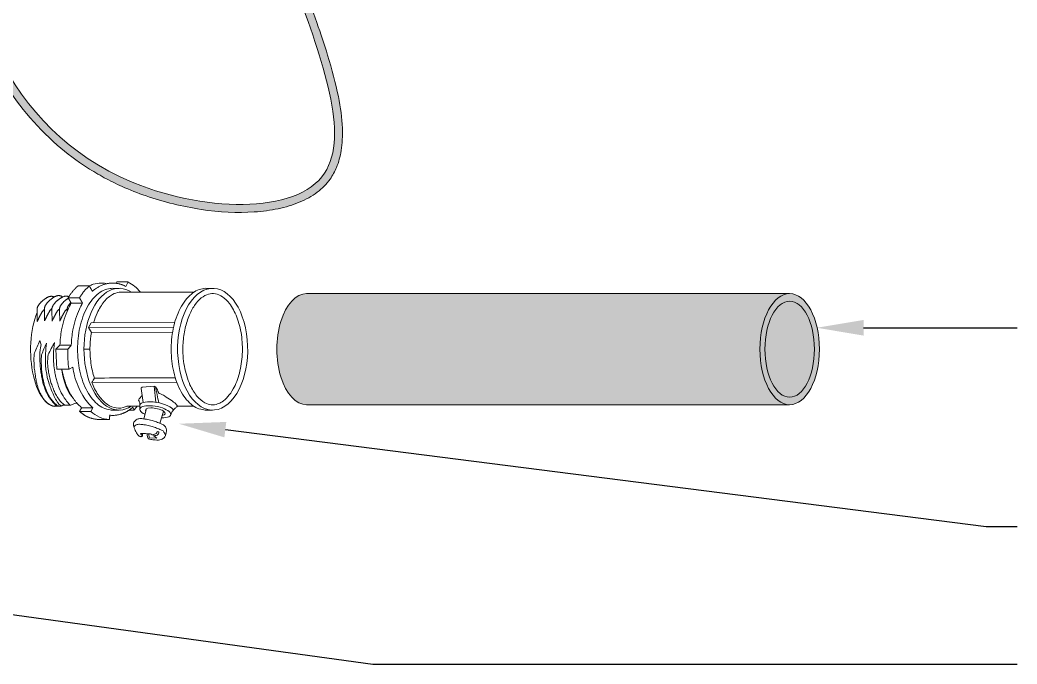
# Model space of a CAD drawing. Header units: metres. Extents: x 81 to 650, y -25 to 177.
# Drawn here: x 243.2 to 260.24, y 54.08 to 65.09 of the extents above; entities that cross this region are included whole.
import ezdxf

# ---------------------------------------------------------------- set-up
doc = ezdxf.new("R2010")
doc.units = ezdxf.units.M

msp = doc.modelspace()

# ---------------------------------------------------------------- hatches: boundary and pattern name
at = {"lineweight": 0, "transparency": 33554687}
h = msp.add_hatch(color=254, dxfattribs=at)
edge = h.paths.add_edge_path()
edge.add_line((242.416, 74.545), (242.416, 74.406))
edge.add_spline(control_points=[(242.416, 74.406), (242.539, 74.379), (242.662, 74.352), (243.012, 74.267), (243.234, 74.202), (243.534, 74.075), (243.625, 74.03), (243.798, 73.928), (243.881, 73.871), (244.007, 73.766), (244.053, 73.723), (244.212, 73.562), (244.313, 73.428), (244.441, 73.203), (244.482, 73.118), (244.53, 72.987), (244.544, 72.944), (244.567, 72.856), (244.577, 72.813), (244.598, 72.686), (244.603, 72.601), (244.599, 72.363), (244.573, 72.206), (244.483, 71.889), (244.419, 71.728), (244.276, 71.426), (244.2, 71.284), (244.037, 71.003), (243.951, 70.863), (243.8, 70.62), (243.734, 70.518), (243.586, 70.285), (243.503, 70.157), (243.223, 69.717), (243.032, 69.408), (242.69, 68.78), (242.54, 68.459), (242.38, 67.99), (242.34, 67.855), (242.273, 67.579), (242.246, 67.438), (242.205, 67.137), (242.192, 66.976), (242.172, 66.357), (242.224, 65.886), (242.459, 64.963), (242.642, 64.511), (243.141, 63.671), (243.457, 63.283), (244, 62.811), (244.173, 62.681), (244.45, 62.503), (244.545, 62.447), (244.742, 62.341), (244.843, 62.291), (245.079, 62.185), (245.217, 62.131), (245.664, 61.977), (245.983, 61.899), (246.611, 61.805), (246.92, 61.789), (247.348, 61.818), (247.484, 61.836), (247.742, 61.89), (247.863, 61.926), (248.088, 62.02), (248.191, 62.077), (248.325, 62.178), (248.364, 62.213), (248.438, 62.287), (248.472, 62.327), (248.546, 62.432), (248.582, 62.499), (248.649, 62.66), (248.675, 62.756), (248.711, 62.979), (248.717, 63.108), (248.705, 63.413), (248.68, 63.593), (248.598, 64.006), (248.534, 64.243), (248.349, 64.843), (248.217, 65.212), (248.037, 65.728)], knot_values=[0, 0, 0, 0, 9.073058, 9.073058, 26.445674, 26.445674, 34.452528, 34.452528, 42.459381, 42.459381, 47.357131, 47.357131, 59.948057, 59.948057, 67.348559, 67.348559, 71.04881, 71.04881, 74.749062, 74.749062, 81.853357, 81.853357, 94.734507, 94.734507, 107.615657, 107.615657, 118.968472, 118.968472, 130.321286, 130.321286, 138.838167, 138.838167, 149.704568, 149.704568, 176.04717, 176.04717, 202.389771, 202.389771, 212.8189, 212.8189, 223.248028, 223.248028, 234.722865, 234.722865, 267.174922, 267.174922, 299.626979, 299.626979, 332.079036, 332.079036, 345.755289, 345.755289, 352.593416, 352.593416, 359.431543, 359.431543, 368.198238, 368.198238, 387.499748, 387.499748, 406.801259, 406.801259, 416.297185, 416.297185, 425.793111, 425.793111, 435.289037, 435.289037, 439.705886, 439.705886, 444.122735, 444.122735, 450.603882, 450.603882, 458.901649, 458.901649, 469.046633, 469.046633, 481.878061, 481.878061, 497.482889, 497.482889, 520.282603, 520.282603, 520.282603, 520.282603], degree=3, periodic=0)
edge.add_line((248.037, 65.728), (247.958, 65.534))
edge.add_spline(control_points=[(247.958, 65.534), (248.407, 64.28), (249.349, 61.653), (243.369, 61.971), (241.506, 67.18), (243.799, 70.238), (245.081, 72.55), (244.01, 74.195), (242.998, 74.417), (242.416, 74.545)], knot_values=[0, 0, 0, 0, 77.75285, 162.897003, 304.118311, 392.285258, 446.709784, 478.230016, 520.99204, 520.99204, 520.99204, 520.99204], degree=3, periodic=0)
h = msp.add_hatch(color=8, dxfattribs=at)
h.dxf.hatch_style = 1
edge = h.paths.add_edge_path()
edge.add_ellipse((256.356, 59.464), major_axis=(0, 0.95), ratio=0.535366, start_angle=0, end_angle=180, ccw=False)
edge.add_line((256.356, 60.414), (248.101, 60.414))
edge.add_ellipse((248.101, 59.464), major_axis=(0, 0.95), ratio=0.535367, start_angle=0, end_angle=180)
edge.add_line((248.101, 58.514), (256.356, 58.514))
h = msp.add_hatch(color=8, dxfattribs=at)
h.dxf.hatch_style = 1
edge = h.paths.add_edge_path()
edge.add_ellipse((256.356, 59.464), major_axis=(0, 0.95), ratio=0.535367, start_angle=180, end_angle=360)
edge.add_ellipse((256.356, 59.464), major_axis=(0, -0.95), ratio=0.535366, start_angle=180, end_angle=360)

# ---------------------------------------------------------------- linework, layer by layer
at = {"lineweight": 0}
for p, q in [((244.845, 60.589), (244.858, 60.612)), ((244.858, 60.612), (245.052, 60.612)), ((245.052, 60.612), (245.009, 60.537)), ((243.634, 60.326), (243.629, 60.323)), ((243.638, 60.329), (243.634, 60.326)), ((243.643, 60.332), (243.638, 60.329)), ((243.647, 60.335), (243.643, 60.332)), ((243.652, 60.338), (243.647, 60.335)), ((243.656, 60.341), (243.652, 60.338)), ((243.661, 60.344), (243.656, 60.341)), ((243.666, 60.347), (243.661, 60.344)), ((243.671, 60.349), (243.666, 60.347)), ((243.676, 60.352), (243.671, 60.349)), ((243.681, 60.354), (243.676, 60.352)), ((243.686, 60.356), (243.681, 60.354)), ((243.69, 60.358), (243.686, 60.356)), ((243.696, 60.36), (243.69, 60.358)), ((243.702, 60.362), (243.696, 60.36)), ((243.707, 60.363), (243.702, 60.362)), ((243.712, 60.365), (243.707, 60.363)), ((243.718, 60.366), (243.712, 60.365)), ((243.722, 60.366), (243.718, 60.366)), ((243.729, 60.367), (243.722, 60.366)), ((243.734, 60.367), (243.729, 60.367)), ((243.74, 60.367), (243.734, 60.367)), ((243.744, 60.326), (243.738, 60.322)), ((243.745, 60.367), (243.74, 60.367)), ((243.747, 60.328), (243.744, 60.326)), ((243.752, 60.366), (243.745, 60.367)), ((243.752, 60.332), (243.747, 60.328)), ((243.756, 60.366), (243.752, 60.366)), ((243.756, 60.335), (243.752, 60.332)), ((243.762, 60.365), (243.756, 60.366)), ((243.761, 60.338), (243.756, 60.335)), ((243.765, 60.342), (243.761, 60.338)), ((243.767, 60.364), (243.762, 60.365)), ((243.77, 60.345), (243.765, 60.342)), ((243.772, 60.362), (243.767, 60.364)), ((243.774, 60.348), (243.77, 60.345)), ((243.777, 60.359), (243.772, 60.362)), ((243.779, 60.351), (243.774, 60.348)), ((243.782, 60.357), (243.777, 60.359)), ((243.784, 60.354), (243.779, 60.351)), ((243.785, 60.355), (243.782, 60.357)), ((243.788, 60.357), (243.784, 60.354)), ((243.793, 60.359), (243.788, 60.357)), ((243.798, 60.362), (243.793, 60.359)), ((243.803, 60.364), (243.798, 60.362)), ((243.808, 60.366), (243.803, 60.364)), ((243.813, 60.369), (243.808, 60.366)), ((243.817, 60.37), (243.813, 60.369)), ((243.823, 60.372), (243.817, 60.37)), ((243.829, 60.374), (243.823, 60.372)), ((243.834, 60.376), (243.829, 60.374)), ((243.839, 60.377), (243.834, 60.376)), ((243.845, 60.378), (243.839, 60.377)), ((243.849, 60.379), (243.845, 60.378)), ((243.856, 60.38), (243.849, 60.379)), ((243.861, 60.38), (243.856, 60.38)), ((243.867, 60.38), (243.861, 60.38)), ((243.872, 60.38), (243.867, 60.38)), ((243.879, 60.379), (243.872, 60.38)), ((243.882, 60.325), (243.877, 60.322)), ((243.883, 60.378), (243.879, 60.379)), ((243.886, 60.328), (243.882, 60.325)), ((243.889, 60.377), (243.883, 60.378)), ((243.891, 60.331), (243.886, 60.328)), ((243.894, 60.376), (243.889, 60.377)), ((243.895, 60.334), (243.891, 60.331)), ((243.9, 60.374), (243.894, 60.376)), ((243.9, 60.338), (243.895, 60.334)), ((243.904, 60.372), (243.9, 60.374)), ((243.904, 60.341), (243.9, 60.338)), ((243.909, 60.369), (243.904, 60.372)), ((243.909, 60.344), (243.904, 60.341)), ((243.931, 60.355), (243.909, 60.369)), ((243.914, 60.346), (243.909, 60.344)), ((243.918, 60.349), (243.914, 60.346)), ((243.923, 60.352), (243.918, 60.349)), ((243.928, 60.354), (243.923, 60.352)), ((243.933, 60.356), (243.928, 60.354)), ((243.938, 60.358), (243.933, 60.356)), ((243.943, 60.36), (243.938, 60.358)), ((243.949, 60.362), (243.943, 60.36)), ((243.954, 60.364), (243.949, 60.362)), ((243.959, 60.366), (243.954, 60.364)), ((243.965, 60.367), (243.959, 60.366)), ((243.97, 60.368), (243.965, 60.367)), ((243.974, 60.369), (243.97, 60.368)), ((243.981, 60.369), (243.974, 60.369)), ((243.987, 60.37), (243.981, 60.369)), ((243.992, 60.37), (243.987, 60.37)), ((243.998, 60.369), (243.992, 60.37)), ((244.005, 60.369), (243.998, 60.369)), ((244.009, 60.368), (244.005, 60.369)), ((244.012, 60.324), (244.008, 60.321)), ((244.014, 60.367), (244.009, 60.368)), ((244.017, 60.328), (244.012, 60.324)), ((244.02, 60.366), (244.014, 60.367)), ((244.021, 60.331), (244.017, 60.328)), ((244.025, 60.364), (244.02, 60.366)), ((244.026, 60.334), (244.021, 60.331)), ((244.03, 60.362), (244.025, 60.364)), ((244.22, 60.34), (244.026, 60.34)), ((244.028, 60.336), (244.026, 60.334)), ((244.034, 60.359), (244.03, 60.362)), ((244.036, 60.358), (244.034, 60.359)), ((245.252, 60.437), (245.256, 60.444)), ((243.496, 60.154), (243.495, 60.148)), ((243.497, 60.165), (243.496, 60.159)), ((243.496, 60.159), (243.496, 60.154)), ((243.498, 60.17), (243.497, 60.165)), ((243.5, 60.177), (243.498, 60.17)), ((243.501, 60.181), (243.5, 60.177)), ((243.503, 60.186), (243.501, 60.181)), ((243.506, 60.191), (243.503, 60.186)), ((243.508, 60.196), (243.506, 60.191)), ((243.512, 60.202), (243.508, 60.196)), ((243.514, 60.206), (243.512, 60.202)), ((243.517, 60.21), (243.514, 60.206)), ((243.52, 60.215), (243.517, 60.21)), ((243.523, 60.219), (243.52, 60.215)), ((243.526, 60.224), (243.523, 60.219)), ((243.529, 60.228), (243.526, 60.224)), ((243.532, 60.233), (243.529, 60.228)), ((243.536, 60.237), (243.532, 60.233)), ((243.539, 60.242), (243.536, 60.237)), ((243.543, 60.246), (243.539, 60.242)), ((243.546, 60.25), (243.543, 60.246)), ((243.55, 60.254), (243.546, 60.25)), ((243.553, 60.258), (243.55, 60.254)), ((243.557, 60.263), (243.553, 60.258)), ((243.561, 60.267), (243.557, 60.263)), ((243.565, 60.27), (243.561, 60.267)), ((243.569, 60.274), (243.565, 60.27)), ((243.573, 60.278), (243.569, 60.274)), ((243.575, 60.28), (243.573, 60.278)), ((243.581, 60.286), (243.575, 60.28)), ((243.585, 60.289), (243.581, 60.286)), ((243.589, 60.293), (243.585, 60.289)), ((243.594, 60.296), (243.589, 60.293)), ((243.598, 60.299), (243.594, 60.296)), ((243.602, 60.303), (243.598, 60.299)), ((243.607, 60.306), (243.602, 60.303)), ((243.611, 60.309), (243.607, 60.306)), ((243.617, 60.313), (243.611, 60.309)), ((243.62, 60.316), (243.617, 60.313)), ((243.625, 60.319), (243.62, 60.316)), ((243.623, 60.166), (243.622, 60.161)), ((243.622, 60.161), (243.622, 60.155)), ((243.622, 60.155), (243.622, 60.15)), ((243.624, 60.177), (243.623, 60.172)), ((243.623, 60.172), (243.623, 60.166)), ((243.625, 60.183), (243.624, 60.177)), ((243.629, 60.323), (243.625, 60.319)), ((243.627, 60.19), (243.625, 60.183)), ((243.629, 60.193), (243.627, 60.19)), ((243.631, 60.198), (243.629, 60.193)), ((243.633, 60.203), (243.631, 60.198)), ((243.635, 60.208), (243.633, 60.203)), ((243.639, 60.215), (243.635, 60.208)), ((243.641, 60.218), (243.639, 60.215)), ((243.644, 60.223), (243.641, 60.218)), ((243.647, 60.227), (243.644, 60.223)), ((243.65, 60.232), (243.647, 60.227)), ((243.653, 60.236), (243.65, 60.232)), ((243.656, 60.241), (243.653, 60.236)), ((243.659, 60.245), (243.656, 60.241)), ((243.663, 60.25), (243.659, 60.245)), ((243.666, 60.254), (243.663, 60.25)), ((243.67, 60.258), (243.666, 60.254)), ((243.673, 60.263), (243.67, 60.258)), ((243.677, 60.267), (243.673, 60.263)), ((243.681, 60.271), (243.677, 60.267)), ((243.684, 60.275), (243.681, 60.271)), ((243.688, 60.279), (243.684, 60.275)), ((243.692, 60.283), (243.688, 60.279)), ((243.696, 60.287), (243.692, 60.283)), ((243.7, 60.291), (243.696, 60.287)), ((243.702, 60.293), (243.7, 60.291)), ((243.708, 60.298), (243.702, 60.293)), ((243.712, 60.302), (243.708, 60.298)), ((243.716, 60.305), (243.712, 60.302)), ((243.721, 60.308), (243.716, 60.305)), ((243.725, 60.312), (243.721, 60.308)), ((243.73, 60.315), (243.725, 60.312)), ((243.734, 60.319), (243.73, 60.315)), ((243.738, 60.322), (243.734, 60.319)), ((243.741, 60.151), (243.745, 60.155)), ((243.745, 60.155), (243.748, 60.157)), ((243.749, 60.162), (243.748, 60.156)), ((243.748, 60.156), (243.748, 60.151)), ((243.75, 60.167), (243.749, 60.162)), ((243.751, 60.172), (243.75, 60.167)), ((243.753, 60.18), (243.751, 60.172)), ((243.754, 60.183), (243.753, 60.18)), ((243.756, 60.188), (243.754, 60.183)), ((243.758, 60.193), (243.756, 60.188)), ((243.761, 60.198), (243.758, 60.193)), ((243.764, 60.204), (243.761, 60.198)), ((243.766, 60.208), (243.764, 60.204)), ((243.769, 60.212), (243.766, 60.208)), ((243.772, 60.217), (243.769, 60.212)), ((243.775, 60.222), (243.772, 60.217)), ((243.778, 60.226), (243.775, 60.222)), ((243.782, 60.231), (243.778, 60.226)), ((243.785, 60.235), (243.782, 60.231)), ((243.788, 60.24), (243.785, 60.235)), ((243.792, 60.244), (243.788, 60.24)), ((243.795, 60.248), (243.792, 60.244)), ((243.799, 60.252), (243.795, 60.248)), ((243.802, 60.257), (243.799, 60.252)), ((243.806, 60.261), (243.802, 60.257)), ((243.81, 60.265), (243.806, 60.261)), ((243.813, 60.269), (243.81, 60.265)), ((243.817, 60.273), (243.813, 60.269)), ((243.821, 60.277), (243.817, 60.273)), ((243.825, 60.28), (243.821, 60.277)), ((243.828, 60.283), (243.825, 60.28)), ((243.833, 60.288), (243.828, 60.283)), ((243.838, 60.291), (243.833, 60.288)), ((243.842, 60.295), (243.838, 60.291)), ((243.846, 60.298), (243.842, 60.295)), ((243.851, 60.302), (243.846, 60.298)), ((243.855, 60.305), (243.851, 60.302)), ((243.859, 60.308), (243.855, 60.305)), ((243.864, 60.312), (243.859, 60.308)), ((243.869, 60.316), (243.864, 60.312)), ((243.873, 60.318), (243.869, 60.316)), ((243.877, 60.322), (243.873, 60.318)), ((243.879, 60.156), (243.878, 60.15)), ((243.88, 60.161), (243.879, 60.156)), ((243.882, 60.172), (243.88, 60.167)), ((243.88, 60.167), (243.88, 60.161)), ((243.883, 60.179), (243.882, 60.172)), ((243.885, 60.183), (243.883, 60.179)), ((243.887, 60.188), (243.885, 60.183)), ((243.889, 60.193), (243.887, 60.188)), ((243.891, 60.198), (243.889, 60.193)), ((243.895, 60.204), (243.891, 60.198)), ((243.897, 60.207), (243.895, 60.204)), ((243.9, 60.212), (243.897, 60.207)), ((243.903, 60.217), (243.9, 60.212)), ((243.906, 60.221), (243.903, 60.217)), ((243.909, 60.226), (243.906, 60.221)), ((243.912, 60.23), (243.909, 60.226)), ((243.916, 60.235), (243.912, 60.23)), ((243.919, 60.239), (243.916, 60.235)), ((243.922, 60.243), (243.919, 60.239)), ((243.926, 60.248), (243.922, 60.243)), ((243.929, 60.252), (243.926, 60.248)), ((243.933, 60.256), (243.929, 60.252)), ((243.937, 60.26), (243.933, 60.256)), ((243.94, 60.264), (243.937, 60.26)), ((243.944, 60.268), (243.94, 60.264)), ((243.948, 60.272), (243.944, 60.268)), ((243.952, 60.276), (243.948, 60.272)), ((243.956, 60.28), (243.952, 60.276)), ((243.958, 60.282), (243.956, 60.28)), ((243.964, 60.287), (243.958, 60.282)), ((243.968, 60.291), (243.964, 60.287)), ((243.973, 60.294), (243.968, 60.291)), ((243.977, 60.298), (243.973, 60.294)), ((243.981, 60.301), (243.977, 60.298)), ((243.986, 60.305), (243.981, 60.301)), ((243.99, 60.308), (243.986, 60.305)), ((243.995, 60.311), (243.99, 60.308)), ((244, 60.315), (243.995, 60.311)), ((244.003, 60.318), (244, 60.315)), ((244.008, 60.321), (244.003, 60.318)), ((243.495, 60.132), (243.494, 60.126)), ((243.494, 60.126), (243.494, 60.121)), ((243.494, 60.121), (243.497, 59.939)), ((243.495, 60.148), (243.495, 60.143)), ((243.495, 60.143), (243.495, 60.137)), ((243.495, 60.137), (243.495, 60.132)), ((243.516, 59.977), (243.519, 59.984)), ((243.519, 59.984), (243.521, 59.988)), ((243.521, 59.988), (243.523, 59.994)), ((243.523, 59.994), (243.526, 59.999)), ((243.526, 59.999), (243.529, 60.005)), ((243.529, 60.005), (243.531, 60.01)), ((243.531, 60.01), (243.534, 60.016)), ((243.534, 60.016), (243.536, 60.02)), ((243.536, 60.02), (243.54, 60.027)), ((243.54, 60.027), (243.543, 60.032)), ((243.543, 60.032), (243.546, 60.037)), ((243.546, 60.037), (243.548, 60.043)), ((243.548, 60.043), (243.551, 60.048)), ((243.551, 60.048), (243.554, 60.053)), ((243.554, 60.053), (243.558, 60.06)), ((243.558, 60.06), (243.56, 60.064)), ((243.56, 60.064), (243.563, 60.07)), ((243.563, 60.07), (243.566, 60.075)), ((243.566, 60.075), (243.569, 60.08)), ((243.569, 60.08), (243.572, 60.086)), ((243.572, 60.086), (243.575, 60.091)), ((243.575, 60.091), (243.578, 60.096)), ((243.578, 60.096), (243.582, 60.101)), ((243.582, 60.101), (243.585, 60.106)), ((243.585, 60.106), (243.588, 60.11)), ((243.588, 60.11), (243.592, 60.116)), ((243.592, 60.116), (243.596, 60.121)), ((243.596, 60.121), (243.6, 60.125)), ((243.6, 60.125), (243.605, 60.13)), ((243.605, 60.13), (243.608, 60.133)), ((243.608, 60.133), (243.614, 60.138)), ((243.614, 60.138), (243.618, 60.142)), ((243.618, 60.142), (243.622, 60.145)), ((243.622, 60.15), (243.622, 60.144)), ((243.622, 60.144), (243.622, 60.139)), ((243.622, 60.139), (243.622, 60.133)), ((243.622, 60.133), (243.624, 59.951)), ((243.638, 59.979), (243.64, 59.984)), ((243.64, 59.984), (243.643, 59.99)), ((243.643, 59.99), (243.646, 59.996)), ((243.646, 59.996), (243.648, 60.001)), ((243.648, 60.001), (243.651, 60.006)), ((243.651, 60.006), (243.653, 60.012)), ((243.653, 60.012), (243.656, 60.017)), ((243.656, 60.017), (243.659, 60.023)), ((243.659, 60.023), (243.661, 60.028)), ((243.661, 60.028), (243.663, 60.032)), ((243.663, 60.032), (243.667, 60.039)), ((243.667, 60.039), (243.67, 60.044)), ((243.67, 60.044), (243.673, 60.05)), ((243.673, 60.05), (243.676, 60.055)), ((243.676, 60.055), (243.679, 60.061)), ((243.679, 60.061), (243.682, 60.066)), ((243.682, 60.066), (243.685, 60.073)), ((243.685, 60.073), (243.687, 60.077)), ((243.687, 60.077), (243.69, 60.082)), ((243.69, 60.082), (243.693, 60.087)), ((243.693, 60.087), (243.696, 60.093)), ((243.696, 60.093), (243.699, 60.098)), ((243.699, 60.098), (243.702, 60.103)), ((243.702, 60.103), (243.706, 60.109)), ((243.706, 60.109), (243.709, 60.114)), ((243.709, 60.114), (243.712, 60.119)), ((243.712, 60.119), (243.715, 60.122)), ((243.715, 60.122), (243.72, 60.129)), ((243.72, 60.129), (243.724, 60.133)), ((243.724, 60.133), (243.728, 60.138)), ((243.728, 60.138), (243.732, 60.142)), ((243.732, 60.142), (243.735, 60.145)), ((243.735, 60.145), (243.741, 60.151)), ((243.748, 60.151), (243.747, 60.145)), ((243.747, 60.145), (243.747, 60.14)), ((243.747, 60.14), (243.747, 60.134)), ((243.747, 60.134), (243.747, 60.129)), ((243.747, 60.129), (243.747, 60.123)), ((243.747, 60.123), (243.75, 59.941)), ((243.768, 59.979), (243.771, 59.986)), ((243.771, 59.986), (243.773, 59.99)), ((243.773, 59.99), (243.776, 59.996)), ((243.776, 59.996), (243.779, 60.002)), ((243.779, 60.002), (243.781, 60.007)), ((243.781, 60.007), (243.784, 60.013)), ((243.784, 60.013), (243.787, 60.018)), ((243.787, 60.018), (243.789, 60.022)), ((243.789, 60.022), (243.792, 60.029)), ((243.792, 60.029), (243.795, 60.034)), ((243.795, 60.034), (243.798, 60.04)), ((243.798, 60.04), (243.801, 60.045)), ((243.801, 60.045), (243.804, 60.05)), ((243.804, 60.05), (243.807, 60.056)), ((243.807, 60.056), (243.811, 60.063)), ((243.811, 60.063), (243.813, 60.066)), ((243.813, 60.066), (243.816, 60.072)), ((243.816, 60.072), (243.819, 60.077)), ((243.819, 60.077), (243.822, 60.083)), ((243.822, 60.083), (243.825, 60.088)), ((243.825, 60.088), (243.828, 60.093)), ((243.828, 60.093), (243.831, 60.098)), ((243.831, 60.098), (243.834, 60.103)), ((243.834, 60.103), (243.838, 60.109)), ((243.838, 60.109), (243.84, 60.112)), ((243.84, 60.112), (243.845, 60.118)), ((243.845, 60.118), (243.849, 60.123)), ((243.849, 60.123), (243.853, 60.128)), ((243.853, 60.128), (243.857, 60.132)), ((243.857, 60.132), (243.86, 60.135)), ((243.86, 60.135), (243.866, 60.14)), ((243.866, 60.14), (243.871, 60.144)), ((243.871, 60.144), (243.876, 60.148)), ((243.876, 60.148), (243.878, 60.15)), ((243.878, 60.15), (243.878, 60.145)), ((243.878, 60.145), (243.878, 60.139)), ((243.878, 60.139), (243.878, 60.134)), ((243.878, 60.134), (243.878, 60.128)), ((243.878, 60.128), (243.878, 60.123)), ((243.878, 60.123), (243.881, 59.94)), ((243.899, 59.979), (243.902, 59.986)), ((243.902, 59.986), (243.904, 59.99)), ((243.904, 59.99), (243.907, 59.996)), ((243.907, 59.996), (243.909, 60.001)), ((243.909, 60.001), (243.912, 60.007)), ((243.912, 60.007), (243.915, 60.012)), ((243.915, 60.012), (243.917, 60.018)), ((243.917, 60.018), (243.919, 60.022)), ((243.919, 60.022), (243.923, 60.028)), ((243.923, 60.028), (243.926, 60.034)), ((243.926, 60.034), (243.929, 60.039)), ((243.929, 60.039), (243.932, 60.045)), ((243.932, 60.045), (243.935, 60.05)), ((243.935, 60.05), (243.938, 60.055)), ((243.938, 60.055), (243.941, 60.062)), ((243.941, 60.062), (243.944, 60.066)), ((243.944, 60.066), (243.946, 60.071)), ((243.946, 60.071), (243.949, 60.077)), ((243.949, 60.077), (243.952, 60.082)), ((243.952, 60.082), (243.955, 60.087)), ((243.955, 60.087), (243.959, 60.093)), ((243.959, 60.093), (243.962, 60.098)), ((243.962, 60.098), (243.965, 60.103)), ((243.965, 60.103), (243.968, 60.108)), ((243.968, 60.108), (243.971, 60.112)), ((243.971, 60.112), (243.976, 60.118)), ((243.976, 60.118), (243.98, 60.123)), ((243.98, 60.123), (243.984, 60.127)), ((243.984, 60.127), (243.988, 60.132)), ((243.988, 60.132), (243.991, 60.135)), ((243.991, 60.135), (243.997, 60.14)), ((243.997, 60.14), (244.002, 60.144)), ((244.002, 60.144), (244.006, 60.148)), ((244.006, 60.148), (244.011, 60.152)), ((243.497, 59.939), (243.5, 59.944)), ((243.5, 59.944), (243.503, 59.95)), ((243.503, 59.95), (243.505, 59.955)), ((243.505, 59.955), (243.508, 59.961)), ((243.508, 59.961), (243.51, 59.966)), ((243.51, 59.966), (243.513, 59.972)), ((243.513, 59.972), (243.516, 59.977)), ((243.624, 59.951), (243.627, 59.957)), ((243.627, 59.957), (243.63, 59.962)), ((243.63, 59.962), (243.632, 59.968)), ((243.632, 59.968), (243.635, 59.973)), ((243.635, 59.973), (243.638, 59.979)), ((243.75, 59.941), (243.752, 59.946)), ((243.752, 59.946), (243.755, 59.952)), ((243.755, 59.952), (243.758, 59.957)), ((243.758, 59.957), (243.76, 59.963)), ((243.76, 59.963), (243.763, 59.968)), ((243.763, 59.968), (243.766, 59.974)), ((243.766, 59.974), (243.768, 59.979)), ((243.881, 59.94), (243.883, 59.946)), ((243.883, 59.946), (243.886, 59.951)), ((243.886, 59.951), (243.888, 59.957)), ((243.888, 59.957), (243.891, 59.962)), ((243.891, 59.962), (243.894, 59.968)), ((243.894, 59.968), (243.896, 59.973)), ((243.896, 59.973), (243.899, 59.979)), ((244.417, 59.916), (244.371, 59.835)), ((244.371, 59.835), (245.827, 59.842)), ((244.371, 59.835), (244.422, 59.747)), ((245.848, 59.923), (244.417, 59.916)), ((244.422, 59.747), (245.81, 59.753)), ((243.817, 59.466), (243.831, 59.122)), ((244.296, 59.465), (244.399, 59.465)), ((244.041, 59.122), (244.103, 59.157)), ((243.831, 59.122), (244.041, 59.122)), ((244.431, 58.895), (245.881, 58.902)), ((245.272, 58.792), (245.308, 58.554)), ((245.494, 58.83), (245.29, 58.814)), ((245.522, 58.557), (245.494, 58.83)), ((244.256, 58.463), (244.45, 58.463)), ((244.45, 58.463), (244.415, 58.401)), ((245.151, 58.422), (245.13, 58.471)), ((246.175, 58.489), (245.897, 58.489)), ((244.415, 58.401), (244.221, 58.401)), ((245.151, 58.422), (245.066, 58.422)), ((245.366, 58.448), (245.317, 58.272)), ((245.653, 58.406), (245.594, 58.195)), ((245.408, 57.951), (245.407, 58.02)), ((245.542, 57.943), (245.408, 57.951)), ((245.487, 57.982), (245.542, 57.943))]:
    msp.add_line(p, q, dxfattribs=at)
at = {"lineweight": 0, "transparency": 33554687}
for p, q in [((248.101, 60.414), (256.356, 60.414)), ((248.101, 58.514), (256.356, 58.514))]:
    msp.add_line(p, q, dxfattribs=at)
at = {"linetype": 'ByBlock', "lineweight": -2, "transparency": 33554687}
for p, q in [((257.619, 59.83), (259.713, 59.83)), ((259.713, 59.83), (260.242, 59.83)), ((246.712, 58.089), (259.713, 56.433)), ((259.713, 56.433), (260.242, 56.433)), ((241.081, 55.201), (249.232, 54.084)), ((249.232, 54.084), (260.242, 54.084))]:
    msp.add_line(p, q, dxfattribs=at)
at = {"lineweight": 0}
for centre, major_axis, ratio, start_param, end_param in [((244.895, 59.464), (0, 1.04), 0.575694, -0.358891, 3.497565), ((244.75, 60.036), (-0.459, 0.459), 1, 4.605388, 5.014134), ((246.495, 59.464), (0, 1.04), 0.575694, 3.500298, 9.78075), ((245.412, 59.377), (-0.986, 0.986), 1, 0.722408, 0.969226), ((245.291, 58.794), (-0.0137, 0.0137), 1, -0.706281, 0.93444), ((245.497, 58.803), (0.0192, 0.0192), 1, 6.219885, 7.191838), ((245.42, 58.516), (0.144, 0.144), 1, 1.475315, 1.983152), ((244.797, 58.763), (0.347, 0.347), 1, 4.731097, 4.906867), ((244.755, 58.754), (-0.347, 0.347), 1, 1.589505, 2.307136)]:
    msp.add_ellipse(centre, major_axis=major_axis, ratio=ratio, start_param=start_param, end_param=end_param, dxfattribs=at)
at = {"lineweight": 0, "transparency": 33554687}
msp.add_ellipse((248.101, 59.464), major_axis=(0, 0.95), ratio=0.535367, start_param=0, end_param=3.141593, dxfattribs=at)
for major_axis, ratio in [((0, 0.95), 0.535367), ((0, 0.82), 0.515158)]:
    msp.add_ellipse((256.356, 59.464), major_axis=major_axis, ratio=ratio, dxfattribs=at)
at = {"lineweight": 0, "extrusion": (0, 0, -1)}
for centre, major_axis, ratio, start_param, end_param in [((243.813, 59.443), (-0.005, 0.956), 0.448971, 3.032406, 5.460085), ((244.242, 59.395), (-0.004, 0.835), 0.415533, 3.5284, 4.382021), ((245.514, 58.394), (-0.263, 0.049), 0.351645, -0.912294, 4.229293), ((245.538, 58.459), (-0.287, 0.053), 0.322725, 0, 2.991455), ((245.514, 58.394), (-0.168, 0.031), 0.351645, -0.381037, 3.865717)]:
    msp.add_ellipse(centre, major_axis=major_axis, ratio=ratio, start_param=start_param, end_param=end_param, dxfattribs=at)
at = {"lineweight": 0, "transparency": 33554687}
for points, knots in [([(247.958, 65.534), (248.407, 64.28), (249.349, 61.653), (243.369, 61.971), (241.506, 67.18), (243.799, 70.238), (245.081, 72.55), (244.01, 74.195), (242.998, 74.417), (242.416, 74.545)], [0, 0, 0, 0, 1.575355, 3.300466, 6.16176, 7.948116, 9.050815, 9.689448, 10.555852, 10.555852, 10.555852, 10.555852]), ([(248.037, 65.728), (248.217, 65.212), (248.349, 64.843), (248.534, 64.243), (248.598, 64.006), (248.68, 63.593), (248.705, 63.413), (248.717, 63.108), (248.711, 62.979), (248.675, 62.756), (248.649, 62.66), (248.582, 62.499), (248.546, 62.432), (248.472, 62.327), (248.438, 62.287), (248.364, 62.213), (248.325, 62.178), (248.191, 62.077), (248.088, 62.02), (247.863, 61.926), (247.742, 61.89), (247.484, 61.836), (247.348, 61.818), (246.92, 61.789), (246.611, 61.805), (245.983, 61.899), (245.664, 61.977), (245.217, 62.131), (245.079, 62.185), (244.843, 62.291), (244.742, 62.341), (244.545, 62.447), (244.45, 62.503), (244.173, 62.681), (244, 62.811), (243.457, 63.283), (243.141, 63.671), (242.642, 64.511), (242.459, 64.963), (242.224, 65.886), (242.172, 66.357), (242.192, 66.976), (242.205, 67.137), (242.246, 67.438), (242.273, 67.579), (242.34, 67.855), (242.38, 67.99), (242.54, 68.459), (242.69, 68.78), (243.032, 69.408), (243.223, 69.717), (243.503, 70.157), (243.586, 70.285), (243.734, 70.518), (243.8, 70.62), (243.951, 70.863), (244.037, 71.003), (244.2, 71.284), (244.276, 71.426), (244.419, 71.728), (244.483, 71.889), (244.573, 72.206), (244.599, 72.363), (244.603, 72.601), (244.598, 72.686), (244.577, 72.813), (244.567, 72.856), (244.544, 72.944), (244.53, 72.987), (244.482, 73.118), (244.441, 73.203), (244.313, 73.428), (244.212, 73.562), (244.053, 73.723), (244.007, 73.766), (243.881, 73.871), (243.798, 73.928), (243.625, 74.03), (243.534, 74.075), (243.234, 74.202), (243.012, 74.267), (242.662, 74.352), (242.539, 74.379), (242.416, 74.406)], [0, 0, 0, 0, 22.799715, 22.799715, 38.404542, 38.404542, 51.23597, 51.23597, 61.380955, 61.380955, 69.678721, 69.678721, 76.159869, 76.159869, 80.576717, 80.576717, 84.993566, 84.993566, 94.489492, 94.489492, 103.985418, 103.985418, 113.481345, 113.481345, 132.782855, 132.782855, 152.084366, 152.084366, 160.851061, 160.851061, 167.689187, 167.689187, 174.527314, 174.527314, 188.203568, 188.203568, 220.655625, 220.655625, 253.107681, 253.107681, 285.559738, 285.559738, 297.034575, 297.034575, 307.463704, 307.463704, 317.892832, 317.892832, 344.235434, 344.235434, 370.578035, 370.578035, 381.444436, 381.444436, 389.961317, 389.961317, 401.314132, 401.314132, 412.666946, 412.666946, 425.548096, 425.548096, 438.429247, 438.429247, 445.533542, 445.533542, 449.233793, 449.233793, 452.934044, 452.934044, 460.334546, 460.334546, 472.925472, 472.925472, 477.823223, 477.823223, 485.830076, 485.830076, 493.836929, 493.836929, 511.209545, 511.209545, 520.282603, 520.282603, 520.282603, 520.282603])]:
    msp.add_open_spline(points, degree=3, knots=knots, dxfattribs=at)
at = {"lineweight": 0}
for points, weights, degree, knots in [([(245.009, 60.537), (244.956, 60.565), (244.899, 60.583), (244.822, 60.592), (244.804, 60.593), (244.785, 60.593), (244.739, 60.593), (244.693, 60.586), (244.605, 60.56), (244.562, 60.54), (244.493, 60.497), (244.465, 60.477), (244.439, 60.454), (244.422, 60.484), (244.404, 60.514), (244.387, 60.544), (244.322, 60.544), (244.258, 60.544), (244.193, 60.544), (244.126, 60.486), (244.07, 60.417), (244.026, 60.34), (244.044, 60.31), (244.061, 60.28), (244.078, 60.249), (244.143, 60.249), (244.208, 60.249), (244.272, 60.249), (244.255, 60.28), (244.237, 60.31), (244.22, 60.34), (244.264, 60.417), (244.32, 60.486), (244.387, 60.544)], [1, 1, 1, 1, 1, 1, 1, 1, 1, 1, 1, 1, 1, 1, 1, 1, 1, 1, 1, 0.990229198109, 0.990229198109, 1, 1, 1, 1, 1, 1, 1, 1, 1, 1, 0.990229198109, 0.990229198109, 1], 3, [0, 0, 0, 0, 0.219342, 0.219342, 0.288501, 0.288501, 0.288501, 0.460148, 0.460148, 0.631794, 0.631794, 0.75593, 0.75593, 0.75593, 1.75593, 1.75593, 1.75593, 2.75593, 2.75593, 2.75593, 3.098767, 3.098767, 3.098767, 4.098767, 4.098767, 4.098767, 5.098767, 5.098767, 5.098767, 6.098767, 6.098767, 6.098767, 6.441604, 6.441604, 6.441604, 6.441604]), ([(244.895, 60.503), (244.84, 60.503), (244.785, 60.503), (244.186, 60.503), (244.186, 59.463), (244.186, 58.423), (244.785, 58.423), (244.84, 58.423), (244.895, 58.423)], [1, 1, 1, 0.707106781187, 1, 0.707106781187, 1, 1, 1], 2, [0, 0, 0, 1, 1, 2.570796, 2.570796, 4.141593, 4.141593, 5.141593, 5.141593, 5.141593]), ([(246.522, 60.503), (246.454, 60.503), (246.385, 60.503), (245.786, 60.503), (245.786, 59.463), (245.786, 58.423), (246.385, 58.423), (246.44, 58.423), (246.495, 58.423)], [1, 1, 1, 0.707106781187, 1, 0.707106781187, 1, 1, 1], 2, [0, 0, 0, 1, 1, 2.570796, 2.570796, 4.141593, 4.141593, 5.141593, 5.141593, 5.141593]), ([(243.915, 59.122), (243.923, 59.084), (243.932, 59.046), (243.974, 58.886), (244.021, 58.772), (244.13, 58.591), (244.189, 58.519), (244.256, 58.463), (244.244, 58.442), (244.232, 58.422), (244.221, 58.401), (244.307, 58.318), (244.417, 58.27), (244.537, 58.264), (244.602, 58.264), (244.666, 58.264), (244.731, 58.264), (244.733, 58.288), (244.735, 58.312), (244.737, 58.335), (244.765, 58.332), (244.794, 58.332), (244.881, 58.339), (244.939, 58.355), (245.041, 58.403), (245.087, 58.434), (245.13, 58.471)], [1, 1, 1, 1, 1, 1, 1, 1, 1, 1, 1, 0.957542218132, 0.957542218132, 1, 1, 1, 1, 1, 1, 1, 1, 1, 1, 1, 1, 1, 1], 3, [0, 0, 0, 0, 0.112609, 0.112609, 0.485211, 0.485211, 0.798906, 0.798906, 0.798906, 1.798906, 1.798906, 1.798906, 2.516538, 2.516538, 2.516538, 3.516538, 3.516538, 3.516538, 4.516538, 4.516538, 4.516538, 4.623088, 4.623088, 4.841794, 4.841794, 5.041077, 5.041077, 5.041077, 5.041077])]:
    msp.add_rational_spline(points, weights, degree=degree, knots=knots, dxfattribs=at)
for points, knots in [([(244.688, 60.583), (244.675, 60.586), (244.661, 60.588), (244.628, 60.592), (244.61, 60.593), (244.591, 60.593), (244.545, 60.593), (244.499, 60.586), (244.43, 60.565), (244.405, 60.556), (244.381, 60.544)], [6.1617912, 6.1617912, 6.1617912, 6.1617912, 6.2140268, 6.2140268, 6.2831853, 6.2831853, 6.2831853, 6.4548319, 6.4548319, 6.5533193, 6.5533193, 6.5533193, 6.5533193]), ([(246.174, 60.437), (245.748, 60.437), (245.322, 60.437), (244.895, 60.437), (244.859, 60.431), (244.822, 60.419), (244.736, 60.373), (244.687, 60.332), (244.597, 60.224), (244.555, 60.156), (244.497, 60.028), (244.477, 59.974), (244.461, 59.916)], [0, 0, 0, 0, 1, 1, 1, 1.228038, 1.228038, 1.530212, 1.530212, 1.832386, 1.832386, 2.028146, 2.028146, 2.028146, 2.028146]), ([(246.656, 58.565), (246.69, 58.587), (246.724, 58.617), (246.788, 58.69), (246.819, 58.734), (246.89, 58.862), (246.926, 58.954), (246.979, 59.155), (246.996, 59.265), (247.007, 59.488), (247.002, 59.601), (246.97, 59.817), (246.943, 59.92), (246.873, 60.102), (246.83, 60.181), (246.744, 60.292), (246.703, 60.33), (246.622, 60.386), (246.581, 60.402), (246.502, 60.417), (246.463, 60.415), (246.383, 60.392), (246.342, 60.371), (246.261, 60.307), (246.221, 60.263), (246.148, 60.157), (246.115, 60.093), (246.058, 59.951), (246.035, 59.873), (246.002, 59.708), (245.991, 59.621), (245.983, 59.411), (245.991, 59.288), (246.032, 59.057), (246.065, 58.949), (246.142, 58.781), (246.182, 58.715), (246.269, 58.612), (246.315, 58.574), (246.398, 58.529), (246.435, 58.518), (246.508, 58.511), (246.544, 58.516), (246.605, 58.536), (246.63, 58.548), (246.655, 58.564)], [3.500298, 3.500298, 3.500298, 3.500298, 3.722343, 3.722343, 3.944387, 3.944387, 4.284019, 4.284019, 4.623651, 4.623651, 4.963282, 4.963282, 5.302914, 5.302914, 5.642546, 5.642546, 5.910257, 5.910257, 6.177969, 6.177969, 6.44568, 6.44568, 6.713392, 6.713392, 6.981103, 6.981103, 7.248815, 7.248815, 7.516526, 7.516526, 7.784238, 7.784238, 8.153358, 8.153358, 8.522479, 8.522479, 8.824033, 8.824033, 9.125588, 9.125588, 9.371073, 9.371073, 9.616557, 9.616557, 9.78075, 9.78075, 9.78075, 9.78075]), ([(244.078, 60.249), (244.059, 60.218), (244.042, 60.184), (243.975, 60.042), (243.937, 59.92), (243.897, 59.707), (243.888, 59.618), (243.885, 59.532), (243.949, 59.532), (244.014, 59.532), (244.079, 59.532), (244.059, 59.51), (244.039, 59.487), (244.02, 59.465), (243.951, 59.465), (243.883, 59.465), (243.814, 59.465), (243.838, 59.487), (243.861, 59.51), (243.885, 59.532)], [0, 0, 0, 0, 0.120098, 0.120098, 0.4927, 0.4927, 0.741841, 0.741841, 0.741841, 1.741841, 1.741841, 1.741841, 2.741841, 2.741841, 2.741841, 3.741841, 3.741841, 3.741841, 4.741841, 4.741841, 4.741841, 4.741841]), ([(244.009, 60.112), (244.008, 60.116), (244.008, 60.119), (244.008, 60.122), (244.008, 60.124), (244.008, 60.126), (244.008, 60.128), (244.008, 60.129), (244.008, 60.131), (244.008, 60.133), (244.009, 60.135), (244.009, 60.137), (244.009, 60.139), (244.009, 60.141), (244.009, 60.142), (244.009, 60.144), (244.009, 60.146), (244.009, 60.148), (244.009, 60.15), (244.009, 60.152), (244.009, 60.153), (244.01, 60.155), (244.01, 60.157), (244.01, 60.159), (244.01, 60.161), (244.011, 60.163), (244.011, 60.164), (244.011, 60.166), (244.012, 60.168), (244.012, 60.17), (244.012, 60.172), (244.013, 60.174), (244.014, 60.176), (244.014, 60.179), (244.015, 60.18), (244.015, 60.181), (244.015, 60.182), (244.016, 60.184), (244.017, 60.186), (244.017, 60.187), (244.018, 60.189), (244.019, 60.191), (244.02, 60.192), (244.021, 60.194), (244.021, 60.196), (244.022, 60.197), (244.023, 60.199), (244.024, 60.201), (244.026, 60.203), (244.026, 60.205), (244.027, 60.206), (244.028, 60.207), (244.029, 60.208), (244.03, 60.21), (244.03, 60.212), (244.031, 60.213), (244.032, 60.215), (244.033, 60.216), (244.035, 60.218), (244.036, 60.219), (244.037, 60.221), (244.038, 60.222), (244.039, 60.224), (244.04, 60.225), (244.041, 60.227), (244.042, 60.228), (244.043, 60.23), (244.044, 60.231), (244.045, 60.233), (244.046, 60.234), (244.054, 60.243), (244.063, 60.252), (244.072, 60.26), (244.072, 60.26)], [0, 0, 0, 0, 1, 1, 1, 2, 2, 2, 3, 3, 3, 4, 4, 4, 5, 5, 5, 6, 6, 6, 7, 7, 7, 8, 8, 8, 9, 9, 9, 10, 10, 10, 11, 11, 11, 12, 12, 12, 13, 13, 13, 14, 14, 14, 15, 15, 15, 16, 16, 16, 17, 17, 17, 18, 18, 18, 19, 19, 19, 20, 20, 20, 21, 21, 21, 22, 22, 22, 23, 23, 23, 23.474115, 23.479845, 23.479845, 23.479845, 23.479845]), ([(244.272, 60.249), (244.253, 60.218), (244.236, 60.184), (244.169, 60.042), (244.131, 59.92), (244.091, 59.708), (244.082, 59.62), (244.079, 59.532)], [7.0506297, 7.0506297, 7.0506297, 7.0506297, 7.1707275, 7.1707275, 7.54333, 7.54333, 7.7894561, 7.7894561, 7.7894561, 7.7894561]), ([(244.422, 59.747), (244.41, 59.675), (244.402, 59.6), (244.396, 59.424), (244.402, 59.323), (244.428, 59.136), (244.448, 59.05), (244.474, 58.97)], [7.568511, 7.568511, 7.568511, 7.568511, 7.7940553, 7.7940553, 8.0962292, 8.0962292, 8.3727688, 8.3727688, 8.3727688, 8.3727688]), ([(243.918, 58.495), (243.909, 58.492), (243.893, 58.485), (243.869, 58.491), (243.848, 58.496), (243.829, 58.501), (243.814, 58.493), (243.798, 58.484), (243.778, 58.49), (243.756, 58.494), (243.73, 58.504), (243.701, 58.518), (243.667, 58.541), (243.637, 58.572), (243.605, 58.609), (243.584, 58.652), (243.551, 58.707), (243.523, 58.768), (243.499, 58.838), (243.482, 58.907), (243.471, 58.977), (243.459, 59.056), (243.445, 59.139), (243.442, 59.229), (243.439, 59.317), (243.446, 59.372), (243.45, 59.4), (243.481, 59.47), (243.513, 59.54), (243.544, 59.611), (243.55, 59.587), (243.556, 59.562), (243.563, 59.538), (243.558, 59.519), (243.551, 59.487), (243.545, 59.436), (243.54, 59.386), (243.54, 59.331), (243.544, 59.261), (243.546, 59.183), (243.558, 59.093), (243.568, 59.02), (243.58, 58.957), (243.589, 58.912), (243.602, 58.863), (243.618, 58.818), (243.635, 58.767), (243.657, 58.723), (243.68, 58.675), (243.704, 58.633), (243.736, 58.593), (243.762, 58.554), (243.798, 58.529), (243.81, 58.501), (243.828, 58.499), (243.828, 58.498)], [0, 0, 0, 0, 13.776449, 25.410307, 35.103037, 46.85586, 53.474531, 59.984878, 73.535087, 82.425811, 94.105054, 113.916903, 131.64732, 155.514419, 178.50558, 204.509656, 227.321766, 274.131497, 304.746218, 337.558796, 381.074519, 411.739086, 457.284567, 506.017073, 547.423494, 589.128619, 589.128619, 589.128619, 590.128619, 590.128619, 590.128619, 591.128619, 591.128619, 591.128619, 591.251379, 591.331606, 591.447455, 591.553919, 591.686576, 591.872549, 592.042937, 592.246224, 592.331126, 592.443294, 592.529699, 592.647391, 592.73745, 592.864088, 592.952434, 593.069615, 593.164435, 593.268586, 593.354029, 593.435082, 593.442044, 593.442044, 593.442044, 593.442044]), ([(243.837, 58.498), (243.829, 58.506), (243.81, 58.525), (243.781, 58.554), (243.747, 58.595), (243.707, 58.643), (243.673, 58.716), (243.637, 58.797), (243.608, 58.893), (243.591, 58.983), (243.576, 59.073), (243.569, 59.15), (243.567, 59.225), (243.565, 59.293), (243.568, 59.341), (243.57, 59.366), (243.598, 59.434), (243.625, 59.501), (243.653, 59.568), (243.649, 59.509), (243.64, 59.404), (243.636, 59.261), (243.641, 59.143), (243.657, 59.047), (243.67, 58.963), (243.699, 58.884), (243.724, 58.8), (243.757, 58.722), (243.794, 58.645), (243.829, 58.576), (243.872, 58.517), (243.905, 58.501), (243.918, 58.495), (243.931, 58.502), (243.951, 58.513), (243.986, 58.505), (244.023, 58.507), (244.069, 58.504), (244.113, 58.529), (244.15, 58.538), (244.17, 58.541), (244.176, 58.542)], [0, 0, 0, 0, 0.072774, 0.164414, 0.255724, 0.40365, 0.550426, 0.749702, 0.958207, 1.171447, 1.315128, 1.526072, 1.647824, 1.7854, 1.945252, 1.945252, 1.945252, 2.945252, 2.945252, 2.945252, 92.333407, 161.017013, 216.6111, 269.025508, 307.70432, 344.099806, 394.090801, 439.206578, 471.120585, 522.128525, 556.50004, 576.844117, 576.844117, 576.844117, 577.391084, 577.723, 578.184797, 578.88433, 579.486097, 580.126311, 580.333847, 580.333847, 580.333847, 580.333847]), ([(243.97, 58.509), (243.967, 58.511), (243.963, 58.513), (243.96, 58.515), (243.96, 58.515), (243.96, 58.515), (243.96, 58.515), (243.951, 58.521), (243.919, 58.541), (243.875, 58.597), (243.826, 58.665), (243.786, 58.741), (243.761, 58.819), (243.726, 58.903), (243.705, 58.996), (243.686, 59.103), (243.67, 59.228), (243.678, 59.321), (243.683, 59.372), (243.719, 59.441), (243.756, 59.51), (243.792, 59.578), (243.783, 59.506), (243.767, 59.385), (243.778, 59.217), (243.793, 59.097), (243.811, 59.001), (243.833, 58.916), (243.863, 58.821), (243.899, 58.726), (243.945, 58.653), (243.978, 58.607), (243.997, 58.58), (244.005, 58.571), (244.007, 58.567), (244.007, 58.567), (244.007, 58.567), (244.007, 58.567), (244.024, 58.547), (244.041, 58.527), (244.057, 58.507)], [0, 0, 0, 0, 0.023298, 0.023298, 0.023298, 0.023298, 0.023298, 0.023298, 0.092711, 0.257352, 0.457619, 0.613593, 0.793461, 0.95908, 1.181421, 1.380453, 1.638432, 1.957649, 1.957649, 1.957649, 2.957649, 2.957649, 2.957649, 3.409196, 3.715069, 4.001599, 4.157036, 4.321689, 4.543141, 4.779333, 4.952248, 5.075352, 5.1295, 5.154211, 5.154211, 5.154211, 5.154211, 5.154211, 5.154211, 5.316631, 5.316631, 5.316631, 5.316631]), ([(244.103, 59.157), (244.112, 59.107), (244.122, 59.057), (244.168, 58.886), (244.215, 58.772), (244.324, 58.591), (244.383, 58.519), (244.45, 58.463)], [1.8589177, 1.8589177, 1.8589177, 1.8589177, 2.0053496, 2.0053496, 2.3779521, 2.3779521, 2.6916471, 2.6916471, 2.6916471, 2.6916471]), ([(245.855, 58.977), (245.395, 58.975), (244.935, 58.973), (244.474, 58.97), (244.46, 58.945), (244.445, 58.92), (244.431, 58.895), (244.433, 58.888), (244.436, 58.881), (244.472, 58.793), (244.511, 58.721), (244.598, 58.602), (244.646, 58.554), (244.746, 58.487), (244.797, 58.466), (244.9, 58.452), (244.951, 58.458), (245.011, 58.481), (245.02, 58.485), (245.029, 58.489), (245.103, 58.489), (245.177, 58.489), (245.251, 58.489)], [0, 0, 0, 0, 1, 1, 1, 2, 2, 2, 2.026017, 2.026017, 2.320289, 2.320289, 2.614561, 2.614561, 2.908833, 2.908833, 3.203106, 3.203106, 3.254604, 3.254604, 3.254604, 4.254604, 4.254604, 4.254604, 4.254604]), ([(245.575, 58.547), (245.556, 58.638), (245.537, 58.73), (245.518, 58.821), (245.534, 58.798), (245.555, 58.769), (245.567, 58.73), (245.574, 58.71), (245.603, 58.702), (245.635, 58.688), (245.697, 58.645), (245.779, 58.602), (245.855, 58.541), (245.886, 58.503), (245.897, 58.489), (245.889, 58.484), (245.867, 58.468), (245.836, 58.438), (245.801, 58.397), (245.785, 58.363), (245.777, 58.346)], [0, 0, 0, 0, 1, 1, 1, 43.061962, 53.22995, 63.022772, 72.81098, 95.225732, 115.78809, 185.667981, 234.602034, 260.000222, 260.000222, 260.000222, 274.350628, 300.198488, 325.655209, 354.954953, 354.954953, 354.954953, 354.954953]), ([(245.25, 58.438), (245.25, 58.462), (245.251, 58.487), (245.251, 58.512), (245.251, 58.53), (245.251, 58.558), (245.235, 58.582), (245.23, 58.59)], [0, 0, 0, 0, 1, 1, 1, 27.689348, 42.183105, 42.183105, 42.183105, 42.183105]), ([(245.295, 57.982), (245.292, 57.979), (245.288, 57.973), (245.277, 57.969), (245.264, 57.969), (245.247, 57.971), (245.229, 57.988), (245.205, 58.014), (245.182, 58.052), (245.164, 58.091), (245.152, 58.126), (245.143, 58.157), (245.139, 58.186), (245.142, 58.2), (245.143, 58.205), (245.152, 58.218), (245.167, 58.244), (245.21, 58.272), (245.258, 58.281), (245.311, 58.273), (245.376, 58.264), (245.454, 58.252), (245.536, 58.22), (245.604, 58.193), (245.667, 58.17), (245.692, 58.127), (245.713, 58.082), (245.7, 58.036), (245.693, 57.982), (245.659, 57.943), (245.616, 57.917), (245.586, 57.913), (245.571, 57.912), (245.551, 57.912), (245.518, 57.911), (245.473, 57.916), (245.437, 57.925), (245.401, 57.925), (245.384, 57.95), (245.379, 57.976), (245.378, 57.999), (245.377, 58.015), (245.377, 58.02)], [0, 0, 0, 0, 5.299395, 10.34997, 17.046902, 25.515906, 35.520526, 51.832027, 80.033117, 101.184129, 115.413241, 135.624493, 150.11984, 157.93123, 157.93123, 157.93123, 180.917199, 202.511548, 231.869708, 252.126353, 282.378426, 330.629876, 370.580801, 412.39508, 442.342649, 466.215495, 485.34651, 514.407954, 535.155207, 565.776184, 587.722971, 609.82659, 609.82659, 609.82659, 609.952387, 610.03248, 610.106471, 610.186872, 610.231142, 610.279936, 610.347707, 610.378955, 610.378955, 610.378955, 610.378955]), ([(245.148, 58.141), (245.149, 58.142), (245.161, 58.155), (245.192, 58.175), (245.24, 58.184), (245.293, 58.176), (245.358, 58.167), (245.436, 58.155), (245.518, 58.123), (245.586, 58.096), (245.649, 58.074), (245.674, 58.03), (245.687, 58.002), (245.689, 57.988), (245.689, 57.986)], [0.081261, 0.081261, 0.081261, 0.081261, 0.095163, 0.184564, 0.306108, 0.389971, 0.515216, 0.714979, 0.880377, 1.05349, 1.177474, 1.276309, 1.355512, 1.366688, 1.366688, 1.366688, 1.366688]), ([(245.297, 58.021), (245.296, 58.008), (245.295, 57.995), (245.295, 57.982), (245.284, 57.995), (245.273, 58.008), (245.262, 58.021), (245.319, 58.021), (245.375, 58.02), (245.432, 58.02), (245.441, 58.014), (245.45, 58.007), (245.46, 58.001), (245.468, 58.002), (245.487, 58.007), (245.516, 58.013), (245.54, 58.032), (245.544, 58.048), (245.545, 58.055)], [0, 0, 0, 0, 1, 1, 1, 2, 2, 2, 3, 3, 3, 4, 4, 4, 4.051716, 4.123936, 4.184149, 4.22672, 4.22672, 4.22672, 4.22672]), ([(245.487, 58.006), (245.487, 57.998), (245.487, 57.99), (245.487, 57.982), (245.496, 57.984), (245.516, 57.988), (245.546, 57.994), (245.573, 58.017), (245.574, 58.039), (245.575, 58.051), (245.565, 58.052), (245.555, 58.054), (245.545, 58.055)], [0, 0, 0, 0, 1, 1, 1, 14.557095, 32.00143, 46.545333, 63.569991, 63.569991, 63.569991, 64.569991, 64.569991, 64.569991, 64.569991])]:
    msp.add_open_spline(points, degree=3, knots=knots, dxfattribs=at)
at = {"lineweight": 0, "transparency": 33554687}
for points in [[(257.619, 59.696), (256.819, 59.83), (257.619, 59.963)], [(246.695, 57.957), (245.918, 58.19), (246.728, 58.221)]]:
    msp.add_solid(points, dxfattribs=at)

doc.saveas('drawing.dxf')
